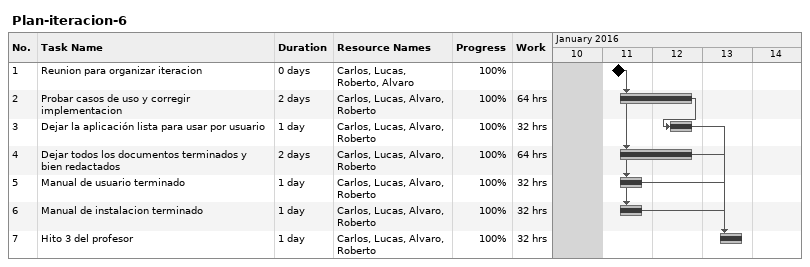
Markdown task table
Plan-iteracion-6

| ID | Task | Duration | Start | Finish | Predecessors | Resources | % complete | Work (h) |
|---|---|---|---|---|---|---|---|---|
| 1 | Reunion para organizar iteracion | 0d | 2016-01-11 | 2016-01-11 |  | Carlos, Lucas, Roberto, Alvaro | 100 |  |
| 2 | Probar casos de uso y corregir implementacion | 2d | 2016-01-11 | 2016-01-12 | 1 | Carlos, Lucas, Alvaro, Roberto | 100 | 64 |
| 3 | Dejar la aplicación lista para usar por usuario | 1d | 2016-01-12 | 2016-01-12 | 2 | Carlos, Lucas, Alvaro, Roberto | 100 | 32 |
| 4 | Dejar todos los documentos terminados y bien redactados | 2d | 2016-01-11 | 2016-01-12 | 1 | Carlos, Lucas, Alvaro, Roberto | 100 | 64 |
| 5 | Manual de usuario terminado | 1d | 2016-01-11 | 2016-01-11 | 1 | Carlos, Lucas, Alvaro, Roberto | 100 | 32 |
| 6 | Manual de instalacion terminado | 1d | 2016-01-11 | 2016-01-11 | 1 | Carlos, Lucas, Alvaro, Roberto | 100 | 32 |
| 7 | Hito 3 del profesor | 1d | 2016-01-13 | 2016-01-13 | 3, 4, 5, 6 | Carlos, Lucas, Alvaro, Roberto | 100 | 32 |
